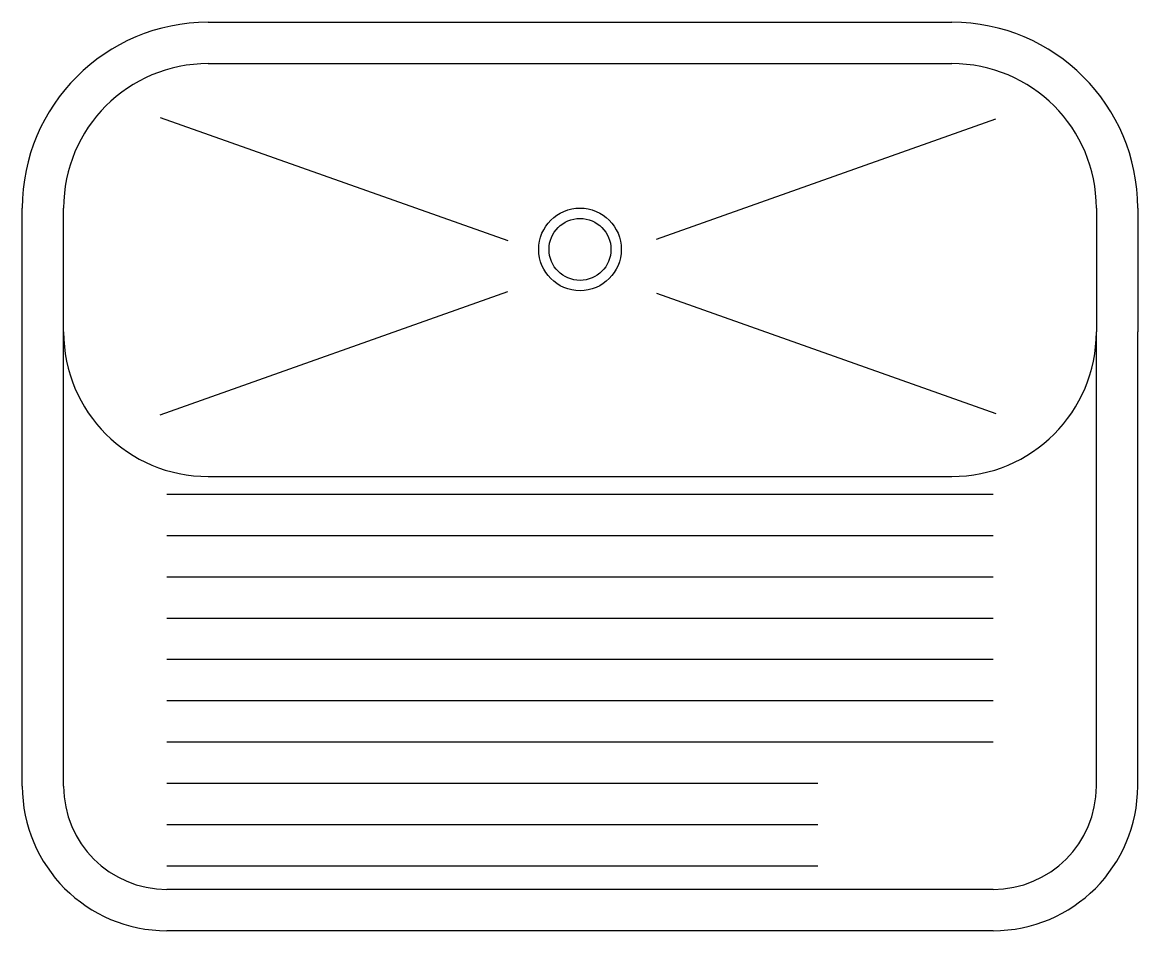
# Model space of a CAD drawing. Extents: x -0.27 to 0.27, y -0.44 to 0.
import ezdxf

# ---------------------------------------------------------------- set-up
doc = ezdxf.new("R2010")
doc.units = 0
doc.header["$MEASUREMENT"] = 0
doc.layers.add('A-PECAS', color=2, linetype='CONTINUOUS')
doc.layers.add('ESC1-50', color=1, linetype='CONTINUOUS')

msp = doc.modelspace()

# ---------------------------------------------------------------- linework, layer by layer
at = {"layer": 'A-PECAS'}
for p, q in [((-0.18, 0), (0.18, 0)), ((-0.18, -0.02), (0.18, -0.02)), ((-0.27, -0.15), (-0.27, -0.09)), ((-0.25, -0.15), (-0.25, -0.09)), ((0.25, -0.09), (0.25, -0.15)), ((0.27, -0.09), (0.27, -0.15)), ((-0.27, -0.37), (-0.27, -0.15)), ((-0.25, -0.37), (-0.25, -0.15)), ((0.25, -0.37), (0.25, -0.15)), ((0.27, -0.37), (0.27, -0.15)), ((-0.18, -0.22), (0.18, -0.22)), ((-0.2, -0.24854), (0.2, -0.24854)), ((-0.2, -0.28854), (0.2, -0.28854)), ((-0.2, -0.32854), (0.2, -0.32854)), ((-0.2, -0.36854), (0.11517, -0.36854)), ((-0.2, -0.40854), (0.11517, -0.40854)), ((0.2, -0.42), (-0.2, -0.42)), ((0.2, -0.44), (-0.2, -0.44))]:
    msp.add_line(p, q, dxfattribs=at)
msp.add_circle((0, -0.11), 0.02, dxfattribs=at)
for centre, radius, start, end in [((-0.18, -0.09), 0.09, 90, 180), ((0.18, -0.09), 0.09, 360, 90), ((-0.18, -0.09), 0.07, 90, 180), ((0.18, -0.09), 0.07, 360, 90), ((-0.18, -0.15), 0.07, 180, 270), ((0.18, -0.15), 0.07, 270, 0), ((-0.2, -0.37), 0.07, 180, 270), ((-0.2, -0.37), 0.05, 180, 270), ((0.2, -0.37), 0.05, 270, 0), ((0.2, -0.37), 0.07, 270, 0)]:
    msp.add_arc(centre, radius, start, end, dxfattribs=at)
at = {"layer": 'ESC1-50'}
for p, q in [((-0.20321, -0.04604), (-0.03486, -0.10575)), ((0.03696, -0.105), (0.20124, -0.04674)), ((-0.20321, -0.19017), (-0.03486, -0.13047)), ((0.03696, -0.13122), (0.20124, -0.18948)), ((-0.2, -0.22854), (0.2, -0.22854)), ((-0.2, -0.26854), (0.2, -0.26854)), ((-0.2, -0.30854), (0.2, -0.30854)), ((-0.2, -0.34854), (0.2, -0.34854)), ((-0.2, -0.38854), (0.11517, -0.38854))]:
    msp.add_line(p, q, dxfattribs=at)
msp.add_circle((0, -0.11), 0.015, dxfattribs=at)

doc.saveas('drawing.dxf')
